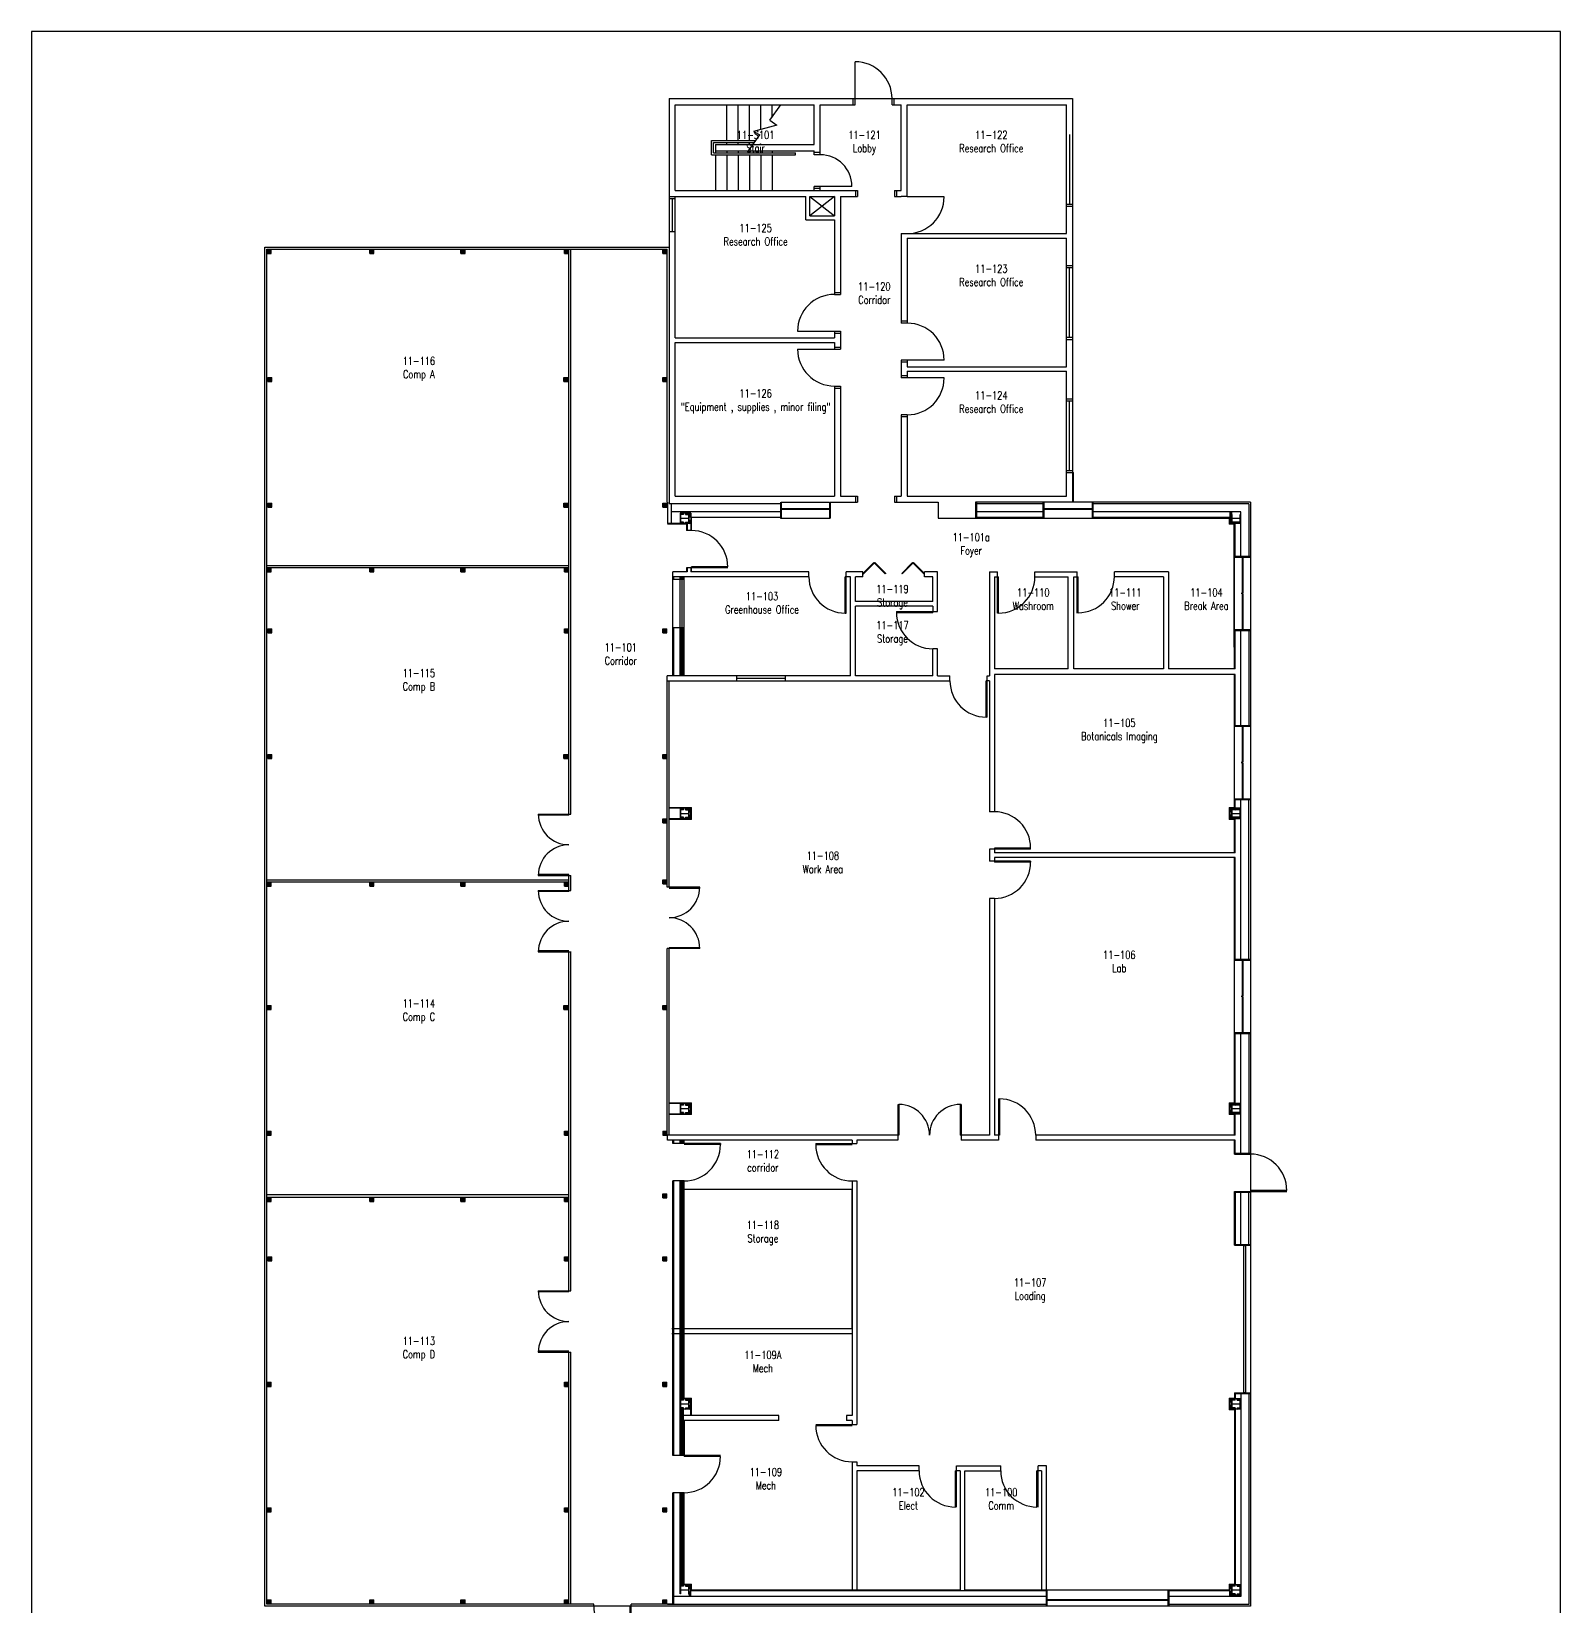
# Model space of a CAD drawing. Extents: x 11182 to 734459, y -1391328 to 152085.
# Drawn here: x 173745 to 211633, y -1213526 to -1174499 of the extents above; entities that cross this region are included whole.
import ezdxf
from ezdxf.enums import TextEntityAlignment as Align

# ---------------------------------------------------------------- set-up
doc = ezdxf.new("R2010")
doc.units = 0
doc.header["$LTSCALE"] = 500
doc.header["$MEASUREMENT"] = 0
doc.layers.add('0_Defpoints', color=106, linetype='CONTINUOUS', plot=False)
for name, color, linetype in [('0_room_data', 7, 'CONTINUOUS'), ('1_Wall_Exist', 251, 'CONTINUOUS'), ('3_Text', 7, 'CONTINUOUS')]:
    doc.layers.add(name, color=color, linetype=linetype)
doc.styles.add('1_200', font='simplex.shx', dxfattribs={"width": 0.75, "height": 460})

# ---------------------------------------------------------------- blocks, each defined once
blk = doc.blocks.new('room_data')
at = {"layer": '3_Text', "style": '1_200', "width": 0.75}
for tag, p in [('ROOMNUM', (0, 0)), ('ROOMUSE', (0, -575))]:
    blk.add_attdef(tag, text='', height=345, dxfattribs=at).set_placement(p, align=Align.MIDDLE_CENTER)

msp = doc.modelspace()

# ---------------------------------------------------------------- linework, layer by layer
at = {"layer": '0_Defpoints'}
msp.add_lwpolyline([(173745, -1233053), (211633, -1233053), (211633, -1174499), (173745, -1174499)], close=True, dxfattribs=at)
at = {"layer": '1_Wall_Exist'}
for p, q in [((194155, -1176315), (194155, -1175248)), ((189544, -1176162), (189544, -1186200)), ((189544, -1176162), (199544, -1176162)), ((194105, -1176315), (194105, -1176162)), ((195070, -1176315), (195070, -1176162)), ((195120, -1176315), (195120, -1176162)), ((199544, -1176162), (199544, -1186162)), ((189697, -1176315), (193138, -1176315)), ((189697, -1178436), (189697, -1176315)), ((190977, -1177199), (190977, -1176315)), ((191257, -1177199), (191257, -1176315)), ((191537, -1177199), (191537, -1176315)), ((191817, -1176929), (191817, -1176315)), ((192045, -1176699), (192316, -1176315)), ((192097, -1176626), (192097, -1176315)), ((193138, -1177299), (193138, -1176315)), ((193291, -1177552), (193291, -1176315)), ((193291, -1176315), (194155, -1176315)), ((195070, -1176315), (195294, -1176315)), ((195294, -1178436), (195294, -1176315)), ((195447, -1178589), (195447, -1176315)), ((195447, -1176315), (199392, -1176315)), ((199392, -1179505), (199392, -1176315)), ((191512, -1177458), (191794, -1177057)), ((192216, -1176819), (191636, -1176979)), ((191636, -1176979), (191794, -1177057)), ((192045, -1176699), (192216, -1176819)), ((199468, -1177049), (199468, -1178776)), ((190597, -1177552), (190597, -1177199)), ((190597, -1177199), (191693, -1177199)), ((190647, -1177502), (190647, -1177249)), ((190647, -1177249), (191658, -1177249)), ((190697, -1177299), (193138, -1177299)), ((190697, -1177299), (190697, -1177502)), ((190697, -1177452), (193138, -1177452)), ((190977, -1177299), (190977, -1177249)), ((190977, -1177452), (190977, -1177502)), ((191257, -1177299), (191257, -1177249)), ((191257, -1177452), (191257, -1177502)), ((191537, -1177299), (191537, -1177249)), ((191537, -1177452), (191537, -1177502)), ((191817, -1177452), (191817, -1177502)), ((192097, -1177452), (192097, -1177502)), ((193138, -1177552), (193138, -1177452)), ((190597, -1177552), (192677, -1177552)), ((190647, -1177502), (192677, -1177502)), ((190697, -1177552), (190697, -1178436)), ((190977, -1177552), (190977, -1178436)), ((191257, -1177552), (191257, -1178436)), ((191537, -1177552), (191537, -1178436)), ((191817, -1177552), (191817, -1178436)), ((192097, -1177552), (192097, -1178436)), ((192677, -1177552), (192677, -1177502)), ((193291, -1177501), (193138, -1177501)), ((193291, -1177552), (193138, -1177552)), ((189544, -1178588), (192931, -1178588)), ((189544, -1178639), (189697, -1178639)), ((189621, -1178639), (189621, -1179453)), ((189697, -1178436), (194215, -1178436)), ((189697, -1182091), (189697, -1178588)), ((192931, -1179169), (192931, -1178588)), ((193032, -1178588), (193642, -1179067)), ((193642, -1178588), (193032, -1179067)), ((193032, -1179067), (193032, -1178588)), ((193032, -1178588), (193642, -1178588)), ((193138, -1178436), (193138, -1178336)), ((194075, -1178336), (193138, -1178336)), ((193291, -1178386), (193138, -1178386)), ((193291, -1178436), (193291, -1178336)), ((193642, -1178588), (193642, -1179067)), ((193794, -1178588), (193794, -1181012)), ((193794, -1178588), (194215, -1178588)), ((194165, -1178436), (194165, -1178588)), ((194215, -1178436), (194215, -1178588)), ((195130, -1178436), (195130, -1178588)), ((195130, -1178436), (195294, -1178436)), ((195130, -1178588), (195294, -1178588)), ((195180, -1178436), (195180, -1178588)), ((195447, -1178590), (195294, -1178590)), ((196361, -1178593), (195447, -1178593)), ((199392, -1178776), (199544, -1178776)), ((199392, -1178827), (199544, -1178827)), ((192931, -1179169), (193642, -1179169)), ((193032, -1179067), (193642, -1179067)), ((193642, -1179169), (193642, -1181012)), ((189544, -1179453), (189697, -1179453)), ((195294, -1179508), (195294, -1181726)), ((195447, -1179510), (195294, -1179510)), ((195447, -1179505), (199392, -1179505)), ((195447, -1179619), (199392, -1179619)), ((195447, -1179619), (195447, -1181726)), ((199392, -1182805), (199392, -1179619)), ((179530, -1213518), (179530, -1179845)), ((179530, -1179845), (189544, -1179845)), ((179580, -1213468), (179580, -1179895)), ((179580, -1179895), (189494, -1179895)), ((179585, -1179900), (179685, -1179900)), ((179585, -1180000), (179585, -1179900)), ((179585, -1180000), (179685, -1180000)), ((179685, -1180000), (179685, -1179900)), ((182125, -1179900), (182225, -1179900)), ((182125, -1180000), (182125, -1179900)), ((182125, -1180000), (182225, -1180000)), ((182225, -1180000), (182225, -1179900)), ((184388, -1180000), (184388, -1179900)), ((184388, -1179900), (184488, -1179900)), ((184388, -1180000), (184488, -1180000)), ((184488, -1180000), (184488, -1179900)), ((186953, -1180000), (186953, -1179900)), ((186953, -1179900), (187053, -1179900)), ((186953, -1180000), (187053, -1180000)), ((187053, -1180000), (187053, -1179900)), ((187064, -1193916), (187064, -1179895)), ((187108, -1193891), (187108, -1179895)), ((189389, -1179900), (189500, -1179900)), ((189389, -1180000), (189389, -1179900)), ((189389, -1180000), (189500, -1180000)), ((189400, -1180000), (189400, -1179900)), ((189489, -1180000), (189489, -1179900)), ((189494, -1186162), (189494, -1179895)), ((189500, -1180000), (189500, -1179900)), ((199392, -1180298), (199544, -1180298)), ((199392, -1180349), (199544, -1180349)), ((199468, -1182076), (199468, -1180349)), ((193642, -1180962), (193794, -1180962)), ((193642, -1181012), (193794, -1181012)), ((195447, -1181676), (195294, -1181676)), ((195447, -1181726), (195294, -1181726)), ((189697, -1182091), (193642, -1182091)), ((192728, -1181926), (193794, -1181926)), ((193642, -1181926), (193642, -1182091)), ((193642, -1181977), (193794, -1181977)), ((193794, -1181926), (193794, -1182370)), ((199392, -1182076), (199544, -1182076)), ((199392, -1182127), (199544, -1182127)), ((189697, -1186010), (189697, -1182205)), ((189697, -1182205), (193642, -1182205)), ((192728, -1182370), (193794, -1182370)), ((193642, -1182205), (193642, -1182370)), ((193642, -1182320), (193794, -1182320)), ((195294, -1182640), (195294, -1183084)), ((196361, -1182640), (195294, -1182640)), ((195447, -1182691), (195294, -1182691)), ((195447, -1182640), (195447, -1182805)), ((195447, -1182805), (199392, -1182805)), ((195447, -1182919), (199392, -1182919)), ((195447, -1182919), (195447, -1183084)), ((199392, -1186010), (199392, -1182919)), ((179604, -1183075), (179704, -1183075)), ((179604, -1183175), (179604, -1183075)), ((179604, -1183175), (179704, -1183175)), ((179704, -1183175), (179704, -1183075)), ((186939, -1183175), (186939, -1183075)), ((186939, -1183075), (187039, -1183075)), ((186939, -1183175), (187039, -1183175)), ((187039, -1183175), (187039, -1183075)), ((189389, -1183075), (189500, -1183075)), ((189389, -1183175), (189389, -1183075)), ((189389, -1183175), (189500, -1183175)), ((189400, -1183175), (189400, -1183075)), ((189489, -1183175), (189489, -1183075)), ((189500, -1183175), (189500, -1183075)), ((193642, -1183284), (193642, -1186010)), ((193642, -1183284), (193794, -1183284)), ((193794, -1183284), (193794, -1186010)), ((195447, -1183034), (195294, -1183034)), ((196361, -1183084), (195294, -1183084)), ((193642, -1183335), (193794, -1183335)), ((199392, -1183598), (199544, -1183598)), ((199392, -1183649), (199544, -1183649)), ((199468, -1185376), (199468, -1183649)), ((195294, -1183998), (195294, -1186010)), ((195447, -1183998), (195294, -1183998)), ((195447, -1184049), (195294, -1184049)), ((195447, -1183998), (195447, -1186010)), ((199392, -1185376), (199544, -1185376)), ((199392, -1185427), (199563, -1185427)), ((199563, -1186162), (199563, -1185427)), ((189697, -1186010), (193642, -1186010)), ((193794, -1186010), (194215, -1186010)), ((194165, -1186010), (194165, -1186162)), ((194215, -1186010), (194215, -1186162)), ((195130, -1186010), (195130, -1186162)), ((195130, -1186010), (195294, -1186010)), ((195180, -1186010), (195180, -1186162)), ((195447, -1186010), (199392, -1186010)), ((179604, -1186187), (179704, -1186187)), ((179604, -1186287), (179604, -1186187)), ((179604, -1186287), (179704, -1186287)), ((179704, -1186287), (179704, -1186187)), ((186939, -1186287), (186939, -1186187)), ((186939, -1186187), (187039, -1186187)), ((186939, -1186287), (187039, -1186287)), ((187039, -1186287), (187039, -1186187)), ((189389, -1186187), (189489, -1186187)), ((189389, -1186287), (189389, -1186187)), ((189389, -1186287), (189489, -1186287)), ((189489, -1186287), (189489, -1186187)), ((189494, -1186162), (189504, -1186162)), ((189504, -1186162), (189504, -1186693)), ((192302, -1186200), (189544, -1186200)), ((189604, -1186693), (189604, -1186200)), ((192302, -1186403), (189604, -1186403)), ((189815, -1186432), (189815, -1186693)), ((190082, -1186432), (189815, -1186432)), ((189904, -1186432), (189815, -1186470)), ((189904, -1186470), (189815, -1186432)), ((189904, -1186470), (189904, -1186432)), ((189955, -1186470), (190044, -1186432)), ((189955, -1186432), (190044, -1186470)), ((189955, -1186470), (189955, -1186432)), ((190044, -1186693), (190044, -1186432)), ((190082, -1186432), (190044, -1186521)), ((190044, -1186432), (190082, -1186521)), ((190082, -1186432), (190082, -1186865)), ((192302, -1186162), (192302, -1186559)), ((192321, -1186162), (192321, -1186559)), ((192321, -1186162), (193521, -1186162)), ((193521, -1186330), (192321, -1186330)), ((193521, -1186346), (192321, -1186346)), ((193521, -1186162), (193521, -1186559)), ((193540, -1186162), (193540, -1186559)), ((193540, -1186162), (194215, -1186162)), ((195130, -1186162), (196214, -1186162)), ((196214, -1186162), (196214, -1186559)), ((203950, -1186162), (197139, -1186162)), ((197139, -1186162), (197139, -1186559)), ((197158, -1186162), (197158, -1186559)), ((198809, -1186200), (197158, -1186200)), ((198809, -1186403), (197158, -1186403)), ((198809, -1186162), (198809, -1186559)), ((198828, -1186162), (198828, -1186559)), ((200028, -1186330), (198828, -1186330)), ((200028, -1186346), (198828, -1186346)), ((200028, -1186162), (200028, -1186559)), ((200047, -1186162), (200047, -1186559)), ((203912, -1186200), (200047, -1186200)), ((203709, -1186403), (200047, -1186403)), ((203442, -1186403), (203480, -1186543)), ((203480, -1186403), (203442, -1186543)), ((203442, -1186403), (203442, -1186693)), ((203480, -1186403), (203480, -1186693)), ((203709, -1187503), (203709, -1186403)), ((203912, -1186200), (203912, -1187503)), ((203950, -1186162), (203950, -1213518)), ((190082, -1186693), (189504, -1186693)), ((189977, -1186709), (189504, -1186709)), ((189904, -1186470), (189815, -1186470)), ((189904, -1186655), (189815, -1186693)), ((189904, -1186693), (189815, -1186655)), ((189904, -1186655), (189815, -1186655)), ((189904, -1186655), (189904, -1186693)), ((189955, -1186470), (190044, -1186470)), ((189955, -1186655), (190044, -1186655)), ((189955, -1186655), (189955, -1186693)), ((189955, -1186693), (190044, -1186655)), ((189955, -1186655), (190044, -1186693)), ((189977, -1186693), (189977, -1186865)), ((189993, -1186693), (189993, -1186865)), ((190044, -1186521), (190082, -1186521)), ((190044, -1186693), (190082, -1186604)), ((190082, -1186693), (190044, -1186604)), ((190044, -1186604), (190082, -1186604)), ((192302, -1186543), (190082, -1186543)), ((190098, -1186865), (190098, -1186543)), ((192302, -1186559), (193540, -1186559)), ((196214, -1186559), (203442, -1186559)), ((198809, -1186543), (197158, -1186543)), ((203480, -1186543), (200047, -1186543)), ((203426, -1186559), (203426, -1186709)), ((203569, -1186709), (203426, -1186709)), ((203480, -1186553), (203442, -1186693)), ((203442, -1186553), (203480, -1186693)), ((203480, -1186553), (203442, -1186553)), ((203709, -1186693), (203442, -1186693)), ((203569, -1186655), (203480, -1186693)), ((203569, -1186693), (203480, -1186655)), ((203709, -1186655), (203480, -1186655)), ((203548, -1189757), (203548, -1186709)), ((203553, -1190295), (203553, -1186709)), ((203569, -1186655), (203569, -1186693)), ((203569, -1186693), (203709, -1186655)), ((203569, -1186655), (203709, -1186693)), ((203569, -1187503), (203569, -1186693)), ((190098, -1186865), (189977, -1186865)), ((203553, -1187503), (203950, -1187503)), ((203553, -1187522), (203950, -1187522)), ((203743, -1187522), (203743, -1188409)), ((203759, -1187522), (203759, -1188409)), ((187064, -1187736), (179580, -1187736)), ((187064, -1187786), (179580, -1187786)), ((179585, -1187886), (179585, -1187786)), ((179585, -1187886), (179685, -1187886)), ((179685, -1187886), (179685, -1187786)), ((182125, -1187886), (182125, -1187786)), ((182125, -1187886), (182225, -1187886)), ((182225, -1187886), (182225, -1187786)), ((184388, -1187886), (184388, -1187786)), ((184388, -1187886), (184488, -1187886)), ((184488, -1187886), (184488, -1187786)), ((186953, -1187886), (186953, -1187786)), ((186953, -1187886), (187053, -1187886)), ((187053, -1187886), (187053, -1187786)), ((189993, -1187890), (189634, -1187890)), ((189634, -1190467), (189634, -1187890)), ((190998, -1187790), (189977, -1187790)), ((189977, -1187790), (189977, -1187890)), ((189993, -1187790), (189993, -1187890)), ((190082, -1187790), (190082, -1187890)), ((193008, -1187890), (190082, -1187890)), ((190998, -1187765), (190098, -1187765)), ((190098, -1187890), (190098, -1187765)), ((193008, -1188010), (193008, -1187890)), ((193933, -1188910), (193933, -1187890)), ((194349, -1187890), (193933, -1187890)), ((194349, -1187926), (194617, -1187657)), ((194349, -1188010), (194349, -1187890)), ((194349, -1187926), (194362, -1187940)), ((194362, -1187940), (194644, -1187657)), ((194617, -1187657), (194900, -1187940)), ((194644, -1187657), (194913, -1187926)), ((194913, -1187926), (194900, -1187940)), ((195308, -1187926), (195577, -1187657)), ((195308, -1187926), (195322, -1187940)), ((195322, -1187940), (195604, -1187657)), ((195577, -1187657), (195859, -1187940)), ((195604, -1187657), (195873, -1187926)), ((195873, -1187926), (195859, -1187940)), ((195873, -1188010), (195873, -1187890)), ((196199, -1187890), (195873, -1187890)), ((196199, -1188871), (196199, -1187890)), ((197484, -1187890), (197484, -1190467)), ((197484, -1187890), (197684, -1187890)), ((197684, -1188910), (197684, -1187890)), ((198609, -1188010), (198609, -1187890)), ((198609, -1187890), (199654, -1187890)), ((199654, -1188910), (199654, -1187890)), ((200579, -1188010), (200579, -1187890)), ((201919, -1187890), (200579, -1187890)), ((201919, -1187890), (201919, -1190295)), ((193008, -1188010), (189624, -1188010)), ((189634, -1188067), (189917, -1188067)), ((189663, -1188067), (189663, -1188010)), ((189815, -1190467), (189815, -1188010)), ((189844, -1188067), (189844, -1188010)), ((189857, -1188067), (189857, -1189267)), ((189874, -1188067), (189874, -1188010)), ((189904, -1188067), (189904, -1188010)), ((189917, -1190467), (189917, -1188010)), ((194043, -1188010), (193908, -1188010)), ((193908, -1188910), (193908, -1188010)), ((194043, -1190467), (194043, -1188010)), ((194163, -1188620), (194163, -1188010)), ((194349, -1188010), (194163, -1188010)), ((196079, -1188010), (195873, -1188010)), ((196079, -1188620), (196079, -1188010)), ((197604, -1188010), (197604, -1190295)), ((197604, -1188010), (197709, -1188010)), ((197709, -1188910), (197709, -1188010)), ((198609, -1188010), (199434, -1188010)), ((199434, -1190295), (199434, -1188010)), ((199574, -1190295), (199574, -1188010)), ((199574, -1188010), (199679, -1188010)), ((199679, -1188910), (199679, -1188010)), ((201799, -1188010), (200579, -1188010)), ((201799, -1188010), (201799, -1190295)), ((196079, -1188620), (194163, -1188620)), ((194163, -1190467), (194163, -1188740)), ((196079, -1188740), (194163, -1188740)), ((196079, -1188740), (196079, -1188896)), ((203763, -1188409), (203740, -1188409)), ((203740, -1188434), (203740, -1188409)), ((203763, -1188434), (203740, -1188434)), ((203743, -1188434), (203743, -1189322)), ((203759, -1188434), (203759, -1189322)), ((203763, -1188434), (203763, -1188409)), ((193908, -1188910), (193933, -1188910)), ((195179, -1188871), (196199, -1188871)), ((195179, -1188871), (195179, -1188896)), ((195179, -1188896), (196079, -1188896)), ((197709, -1188910), (197684, -1188910)), ((199679, -1188901), (199654, -1188901)), ((179604, -1189299), (179704, -1189299)), ((179604, -1189399), (179604, -1189299)), ((179604, -1189399), (179704, -1189399)), ((179704, -1189399), (179704, -1189299)), ((186953, -1189399), (186953, -1189299)), ((186953, -1189299), (187053, -1189299)), ((186953, -1189399), (187053, -1189399)), ((187053, -1189399), (187053, -1189299)), ((189389, -1189399), (189389, -1189299)), ((189389, -1189299), (189489, -1189299)), ((189389, -1189399), (189489, -1189399)), ((189489, -1189399), (189489, -1189299)), ((189634, -1189267), (189917, -1189267)), ((189663, -1190467), (189663, -1189267)), ((189844, -1190467), (189844, -1189267)), ((189874, -1190467), (189874, -1189267)), ((189904, -1190467), (189904, -1189267)), ((203950, -1189322), (203553, -1189322)), ((203553, -1189341), (203950, -1189341)), ((203569, -1190295), (203569, -1189341)), ((203709, -1191694), (203709, -1189341)), ((203912, -1189341), (203912, -1191694)), ((196199, -1189796), (196079, -1189796)), ((196079, -1190467), (196079, -1189796)), ((196199, -1190467), (196199, -1189796)), ((199434, -1190295), (197604, -1190295)), ((201799, -1190295), (199574, -1190295)), ((203569, -1190295), (201919, -1190295)), ((189494, -1195698), (189494, -1190467)), ((194043, -1190467), (189494, -1190467)), ((189494, -1190587), (196504, -1190587)), ((189544, -1195698), (189544, -1190587)), ((191218, -1190467), (191218, -1190587)), ((192418, -1190527), (191218, -1190527)), ((192418, -1190467), (192418, -1190587)), ((196079, -1190467), (194163, -1190467)), ((196199, -1190467), (196504, -1190467)), ((196504, -1190587), (196504, -1190467)), ((197404, -1191487), (197404, -1190587)), ((197484, -1190587), (197404, -1190587)), ((197429, -1191487), (197429, -1190467)), ((197429, -1190467), (197484, -1190467)), ((197484, -1190587), (197484, -1193832)), ((203569, -1190435), (197604, -1190435)), ((197604, -1190435), (197604, -1193832)), ((203553, -1193747), (203553, -1190435)), ((203569, -1191694), (203569, -1190435)), ((197429, -1191487), (197404, -1191487)), ((203553, -1191694), (203950, -1191694)), ((203553, -1191713), (203950, -1191713)), ((203743, -1191713), (203743, -1192600)), ((203759, -1191713), (203759, -1192600)), ((179604, -1192411), (179704, -1192411)), ((179604, -1192511), (179604, -1192411)), ((179604, -1192511), (179704, -1192511)), ((179704, -1192511), (179704, -1192411)), ((186939, -1192511), (186939, -1192411)), ((186939, -1192411), (187039, -1192411)), ((186939, -1192511), (187039, -1192511)), ((187039, -1192511), (187039, -1192411)), ((189389, -1192511), (189389, -1192411)), ((189389, -1192411), (189489, -1192411)), ((189389, -1192511), (189489, -1192511)), ((189489, -1192511), (189489, -1192411)), ((203740, -1192626), (203740, -1192600)), ((203763, -1192600), (203740, -1192600)), ((203763, -1192626), (203740, -1192626)), ((203743, -1192626), (203743, -1193513)), ((203759, -1192626), (203759, -1193513)), ((203763, -1192626), (203763, -1192600)), ((189544, -1193731), (190098, -1193731)), ((190082, -1193747), (189544, -1193747)), ((189815, -1193747), (189815, -1194008)), ((189904, -1193747), (189815, -1193785)), ((189904, -1193785), (189815, -1193747)), ((189904, -1193785), (189815, -1193785)), ((189904, -1193785), (189904, -1193747)), ((189955, -1193785), (190044, -1193747)), ((189955, -1193747), (190044, -1193785)), ((189955, -1193785), (189955, -1193747)), ((189955, -1193785), (190044, -1193785)), ((190082, -1193747), (190044, -1193836)), ((190044, -1193747), (190082, -1193836)), ((190044, -1194008), (190044, -1193747)), ((190044, -1193836), (190082, -1193836)), ((190082, -1194008), (190082, -1193747)), ((190098, -1194024), (190098, -1193731)), ((197604, -1193832), (197484, -1193832)), ((203426, -1193731), (203426, -1194024)), ((203426, -1193731), (203553, -1193731)), ((203442, -1194008), (203442, -1193747)), ((203709, -1193747), (203442, -1193747)), ((203442, -1193747), (203480, -1193836)), ((203480, -1193747), (203442, -1193836)), ((203480, -1193836), (203442, -1193836)), ((203480, -1194008), (203480, -1193747)), ((203569, -1193747), (203480, -1193785)), ((203569, -1193785), (203480, -1193747)), ((203709, -1193785), (203480, -1193785)), ((203553, -1193513), (203950, -1193513)), ((203553, -1193532), (203950, -1193532)), ((203569, -1193747), (203569, -1193532)), ((203569, -1193785), (203709, -1193747)), ((203569, -1193747), (203709, -1193785)), ((203569, -1193785), (203569, -1193747)), ((203709, -1197488), (203709, -1193532)), ((203912, -1197488), (203912, -1193532)), ((186304, -1193891), (187108, -1193891)), ((187064, -1193916), (186304, -1193916)), ((189389, -1194005), (189489, -1194005)), ((189389, -1194105), (189389, -1194005)), ((189389, -1194105), (189489, -1194105)), ((189489, -1194105), (189489, -1194005)), ((190082, -1194008), (189544, -1194008)), ((190098, -1194024), (189544, -1194024)), ((189904, -1193970), (189815, -1194008)), ((189904, -1194008), (189815, -1193970)), ((189904, -1193970), (189815, -1193970)), ((189904, -1193970), (189904, -1194008)), ((189955, -1193970), (190044, -1193970)), ((189955, -1193970), (189955, -1194008)), ((189955, -1194008), (190044, -1193970)), ((189955, -1193970), (190044, -1194008)), ((190044, -1193919), (190082, -1193919)), ((190082, -1194008), (190044, -1193919)), ((190044, -1194008), (190082, -1193919)), ((203553, -1194024), (203426, -1194024)), ((203480, -1193919), (203442, -1193919)), ((203442, -1194008), (203480, -1193919)), ((203480, -1194008), (203442, -1193919)), ((203709, -1194008), (203442, -1194008)), ((203569, -1193970), (203480, -1194008)), ((203569, -1194008), (203480, -1193970)), ((203709, -1193970), (203480, -1193970)), ((203553, -1194847), (203553, -1194008)), ((203569, -1193970), (203569, -1194008)), ((203569, -1194008), (203709, -1193970)), ((203569, -1193970), (203709, -1194008)), ((203569, -1194847), (203569, -1194008)), ((198504, -1194757), (197484, -1194757)), ((197484, -1194757), (197484, -1195057)), ((198504, -1194732), (197604, -1194732)), ((197604, -1194732), (197604, -1194847)), ((203569, -1194847), (197604, -1194847)), ((197604, -1194967), (197604, -1195082)), ((203569, -1194967), (197604, -1194967)), ((198504, -1194757), (198504, -1194732)), ((203553, -1201062), (203553, -1194967)), ((203569, -1197488), (203569, -1194967)), ((187064, -1195386), (186304, -1195386)), ((186304, -1195411), (187108, -1195411)), ((187064, -1195811), (187064, -1195386)), ((187108, -1195786), (187108, -1195411)), ((198504, -1195057), (197484, -1195057)), ((198504, -1195082), (197604, -1195082)), ((198504, -1195057), (198504, -1195082)), ((187064, -1195526), (179580, -1195526)), ((187064, -1195576), (179580, -1195576)), ((179585, -1195676), (179585, -1195576)), ((179585, -1195676), (179685, -1195676)), ((179685, -1195676), (179685, -1195576)), ((182125, -1195676), (182125, -1195576)), ((182125, -1195676), (182225, -1195676)), ((182225, -1195676), (182225, -1195576)), ((184388, -1195676), (184388, -1195576)), ((184388, -1195676), (184488, -1195676)), ((184488, -1195676), (184488, -1195576)), ((186304, -1195786), (187108, -1195786)), ((187064, -1195811), (186304, -1195811)), ((186953, -1195676), (186953, -1195576)), ((186953, -1195676), (187053, -1195676)), ((187053, -1195676), (187053, -1195576)), ((189389, -1195623), (189389, -1195523)), ((189389, -1195523), (189489, -1195523)), ((189389, -1195623), (189489, -1195623)), ((189489, -1195623), (189489, -1195523)), ((190304, -1195698), (189494, -1195698)), ((189544, -1195723), (190304, -1195723)), ((197604, -1195982), (197484, -1195982)), ((197484, -1195982), (197484, -1201847)), ((197604, -1195982), (197604, -1201847)), ((187064, -1197281), (186304, -1197281)), ((186304, -1197306), (187114, -1197306)), ((187064, -1205705), (187064, -1197306)), ((187108, -1205705), (187108, -1197306)), ((190304, -1197218), (189494, -1197218)), ((189494, -1201847), (189494, -1197218)), ((189544, -1197193), (190304, -1197193)), ((189544, -1201847), (189544, -1197218)), ((203553, -1197488), (203950, -1197488)), ((203553, -1197507), (203950, -1197507)), ((203743, -1197507), (203743, -1198394)), ((203759, -1197507), (203759, -1198394)), ((203740, -1198420), (203740, -1198394)), ((203763, -1198394), (203740, -1198394)), ((203763, -1198420), (203740, -1198420)), ((203743, -1198420), (203743, -1199307)), ((203759, -1198420), (203759, -1199307)), ((203763, -1198420), (203763, -1198394)), ((179585, -1198635), (179685, -1198635)), ((179585, -1198735), (179585, -1198635)), ((179585, -1198735), (179685, -1198735)), ((179685, -1198735), (179685, -1198635)), ((186939, -1198735), (186939, -1198635)), ((186939, -1198635), (187039, -1198635)), ((186939, -1198735), (187039, -1198735)), ((187039, -1198735), (187039, -1198635)), ((189389, -1198735), (189389, -1198635)), ((189389, -1198635), (189489, -1198635)), ((189389, -1198735), (189489, -1198735)), ((189489, -1198735), (189489, -1198635)), ((203553, -1199307), (203950, -1199307)), ((203553, -1199326), (203950, -1199326)), ((203569, -1201062), (203569, -1199326)), ((203709, -1202297), (203709, -1199326)), ((203912, -1199326), (203912, -1202297)), ((189544, -1201046), (190098, -1201046)), ((190082, -1201062), (189544, -1201062)), ((189815, -1201062), (189815, -1201323)), ((189904, -1201062), (189815, -1201100)), ((189904, -1201100), (189815, -1201062)), ((189904, -1201100), (189815, -1201100)), ((189904, -1201100), (189904, -1201062)), ((189955, -1201100), (190044, -1201062)), ((189955, -1201062), (190044, -1201100)), ((189955, -1201100), (189955, -1201062)), ((189955, -1201100), (190044, -1201100)), ((190082, -1201062), (190044, -1201151)), ((190044, -1201062), (190082, -1201151)), ((190044, -1201323), (190044, -1201062)), ((190044, -1201151), (190082, -1201151)), ((190044, -1201234), (190082, -1201234)), ((190082, -1201323), (190044, -1201234)), ((190044, -1201323), (190082, -1201234)), ((190082, -1201323), (190082, -1201062)), ((190098, -1201339), (190098, -1201046)), ((195214, -1201087), (195239, -1201087)), ((195214, -1201097), (195214, -1201967)), ((195239, -1201097), (195239, -1201847)), ((196759, -1201087), (196759, -1201847)), ((196784, -1201087), (196759, -1201087)), ((196784, -1201087), (196784, -1201967)), ((197704, -1200947), (197729, -1200947)), ((197704, -1200947), (197704, -1201967)), ((197729, -1200947), (197729, -1201847)), ((203426, -1201046), (203426, -1201339)), ((203426, -1201046), (203553, -1201046)), ((203442, -1201323), (203442, -1201062)), ((203709, -1201062), (203442, -1201062)), ((203442, -1201062), (203480, -1201151)), ((203480, -1201062), (203442, -1201151)), ((203480, -1201151), (203442, -1201151)), ((203480, -1201234), (203442, -1201234)), ((203442, -1201323), (203480, -1201234)), ((203480, -1201323), (203442, -1201234)), ((203480, -1201323), (203480, -1201062)), ((203569, -1201062), (203480, -1201100)), ((203569, -1201100), (203480, -1201062)), ((203709, -1201100), (203480, -1201100)), ((203569, -1201100), (203709, -1201062)), ((203569, -1201062), (203709, -1201100)), ((203569, -1201100), (203569, -1201062)), ((190082, -1201323), (189544, -1201323)), ((190098, -1201339), (189544, -1201339)), ((189904, -1201285), (189815, -1201323)), ((189904, -1201323), (189815, -1201285)), ((189904, -1201285), (189815, -1201285)), ((189904, -1201285), (189904, -1201323)), ((189955, -1201285), (190044, -1201285)), ((189955, -1201285), (189955, -1201323)), ((189955, -1201323), (190044, -1201285)), ((189955, -1201285), (190044, -1201323)), ((203553, -1201339), (203426, -1201339)), ((203709, -1201323), (203442, -1201323)), ((203569, -1201285), (203480, -1201323)), ((203569, -1201323), (203480, -1201285)), ((203709, -1201285), (203480, -1201285)), ((203553, -1201847), (203553, -1201323)), ((203569, -1201285), (203569, -1201323)), ((203569, -1201323), (203709, -1201285)), ((203569, -1201285), (203709, -1201323)), ((203569, -1201847), (203569, -1201323)), ((179585, -1201747), (179685, -1201747)), ((179585, -1201847), (179585, -1201747)), ((179585, -1201847), (179685, -1201847)), ((179685, -1201847), (179685, -1201747)), ((186953, -1201847), (186953, -1201747)), ((186953, -1201747), (187053, -1201747)), ((186953, -1201847), (187053, -1201847)), ((187053, -1201847), (187053, -1201747)), ((189389, -1201747), (189489, -1201747)), ((189389, -1201847), (189489, -1201847)), ((189400, -1201847), (189400, -1201747)), ((189489, -1201847), (189489, -1201747)), ((195239, -1201847), (189494, -1201847)), ((189504, -1201967), (189504, -1201847)), ((194079, -1201967), (189504, -1201967)), ((189634, -1202057), (189634, -1201967)), ((189663, -1202057), (189663, -1201967)), ((189815, -1202057), (189815, -1201967)), ((189844, -1202057), (189844, -1201967)), ((189874, -1202057), (189874, -1201967)), ((189904, -1202057), (189904, -1201967)), ((189917, -1202057), (189917, -1201967)), ((194079, -1201967), (194079, -1202057)), ((195214, -1201967), (194199, -1201967)), ((194199, -1201967), (194199, -1202057)), ((197484, -1201847), (196759, -1201847)), ((197704, -1201967), (196784, -1201967)), ((197729, -1201847), (197604, -1201847)), ((198629, -1201847), (198629, -1201967)), ((203569, -1201847), (198629, -1201847)), ((203569, -1201967), (198629, -1201967)), ((203553, -1202316), (203553, -1201967)), ((203569, -1202297), (203569, -1201967)), ((190817, -1202057), (189634, -1202057)), ((190817, -1202082), (189917, -1202082)), ((190817, -1202057), (190817, -1202082)), ((193179, -1202057), (194199, -1202057)), ((193179, -1202057), (193179, -1202082)), ((193179, -1202082), (194079, -1202082)), ((203553, -1202297), (203950, -1202297)), ((203553, -1202316), (203950, -1202316)), ((189917, -1202982), (189634, -1202982)), ((189634, -1209782), (189634, -1202982)), ((189663, -1209782), (189663, -1202982)), ((189815, -1209782), (189815, -1202982)), ((189844, -1208377), (189844, -1202982)), ((189874, -1208377), (189874, -1202982)), ((189904, -1208415), (189904, -1202982)), ((189917, -1208377), (189917, -1202982)), ((189917, -1203186), (194079, -1203186)), ((194071, -1203186), (194071, -1206646)), ((194079, -1202982), (194199, -1202982)), ((194079, -1202982), (194079, -1208797)), ((194199, -1202982), (194199, -1209017)), ((204850, -1203216), (203950, -1203216)), ((187064, -1203325), (179580, -1203325)), ((187064, -1203390), (179580, -1203390)), ((179585, -1203490), (179585, -1203390)), ((179585, -1203490), (179685, -1203490)), ((179685, -1203490), (179685, -1203390)), ((182125, -1203490), (182125, -1203390)), ((182125, -1203490), (182225, -1203490)), ((182225, -1203490), (182225, -1203390)), ((184388, -1203490), (184388, -1203390)), ((184388, -1203490), (184488, -1203490)), ((184488, -1203490), (184488, -1203390)), ((186953, -1203490), (186953, -1203390)), ((186953, -1203490), (187053, -1203490)), ((187053, -1203490), (187053, -1203390)), ((189389, -1203403), (189389, -1203303)), ((189389, -1203303), (189489, -1203303)), ((189389, -1203403), (189489, -1203403)), ((189489, -1203403), (189489, -1203303)), ((203553, -1203241), (204850, -1203241)), ((203553, -1204574), (203553, -1203241)), ((203553, -1203260), (203950, -1203260)), ((203569, -1203260), (203569, -1204555)), ((203709, -1204555), (203709, -1203260)), ((203912, -1204555), (203912, -1203260)), ((203553, -1204555), (203950, -1204555)), ((203553, -1204574), (203950, -1204574)), ((203778, -1204584), (203778, -1208222)), ((203778, -1204584), (203828, -1204584)), ((203828, -1204584), (203828, -1208222)), ((179604, -1204859), (179704, -1204859)), ((179604, -1204959), (179604, -1204859)), ((179604, -1204959), (179704, -1204959)), ((179704, -1204959), (179704, -1204859)), ((186953, -1204959), (186953, -1204859)), ((186953, -1204859), (187053, -1204859)), ((186953, -1204959), (187053, -1204959)), ((187053, -1204959), (187053, -1204859)), ((189389, -1204959), (189389, -1204859)), ((189389, -1204859), (189489, -1204859)), ((189389, -1204959), (189489, -1204959)), ((189489, -1204959), (189489, -1204859)), ((186304, -1205705), (187108, -1205705)), ((187064, -1205730), (186304, -1205730)), ((194071, -1206646), (189616, -1206646)), ((194079, -1206771), (189616, -1206771)), ((187064, -1207200), (186304, -1207200)), ((186304, -1207225), (187108, -1207225)), ((187064, -1213468), (187064, -1207225)), ((187108, -1213468), (187108, -1207225)), ((179585, -1207971), (179685, -1207971)), ((179585, -1208071), (179585, -1207971)), ((179585, -1208071), (179685, -1208071)), ((179685, -1208071), (179685, -1207971)), ((186953, -1208071), (186953, -1207971)), ((186953, -1207971), (187053, -1207971)), ((186953, -1208071), (187053, -1208071)), ((187053, -1208071), (187053, -1207971)), ((189389, -1208071), (189389, -1207971)), ((189389, -1207971), (189489, -1207971)), ((189389, -1208071), (189489, -1208071)), ((189489, -1208071), (189489, -1207971)), ((203553, -1208232), (203950, -1208232)), ((203553, -1208232), (203553, -1208377)), ((203553, -1208251), (203950, -1208251)), ((203569, -1208251), (203569, -1208377)), ((203709, -1208251), (203709, -1213277)), ((203778, -1208222), (203828, -1208222)), ((203912, -1208251), (203912, -1213480)), ((190082, -1208377), (189815, -1208377)), ((189904, -1208377), (189815, -1208415)), ((189904, -1208415), (189815, -1208377)), ((189904, -1208415), (189815, -1208415)), ((189904, -1208600), (189815, -1208638)), ((189904, -1208638), (189815, -1208600)), ((189904, -1208600), (189815, -1208600)), ((190082, -1208638), (189815, -1208638)), ((189844, -1209782), (189844, -1208638)), ((189874, -1209782), (189874, -1208638)), ((189904, -1209782), (189904, -1208600)), ((189917, -1208361), (190098, -1208361)), ((189955, -1208415), (190044, -1208377)), ((189955, -1208377), (190044, -1208415)), ((189955, -1208415), (189955, -1208377)), ((189955, -1208415), (190044, -1208415)), ((189955, -1208600), (190044, -1208600)), ((189955, -1208600), (189955, -1208638)), ((189955, -1208638), (190044, -1208600)), ((189955, -1208600), (190044, -1208638)), ((190044, -1208638), (190044, -1208377)), ((190082, -1208377), (190044, -1208466)), ((190044, -1208377), (190082, -1208466)), ((190044, -1208466), (190082, -1208466)), ((190044, -1208549), (190082, -1208549)), ((190082, -1208638), (190044, -1208549)), ((190044, -1208638), (190082, -1208549)), ((190082, -1208797), (190082, -1208377)), ((190098, -1208797), (190098, -1208361)), ((203426, -1208361), (203553, -1208361)), ((203426, -1208361), (203426, -1208654)), ((203553, -1208654), (203426, -1208654)), ((203480, -1208377), (203442, -1208466)), ((203442, -1208377), (203480, -1208466)), ((203709, -1208377), (203442, -1208377)), ((203442, -1208638), (203442, -1208377)), ((203480, -1208466), (203442, -1208466)), ((203480, -1208638), (203442, -1208549)), ((203442, -1208638), (203480, -1208549)), ((203480, -1208549), (203442, -1208549)), ((203709, -1208638), (203442, -1208638)), ((203569, -1208415), (203480, -1208377)), ((203569, -1208377), (203480, -1208415)), ((203480, -1208638), (203480, -1208377)), ((203569, -1208415), (203480, -1208415)), ((203569, -1208600), (203480, -1208600)), ((203569, -1208638), (203480, -1208600)), ((203569, -1208600), (203480, -1208638)), ((203553, -1208638), (203553, -1212972)), ((203569, -1208415), (203569, -1208377)), ((203569, -1208600), (203569, -1208638)), ((203569, -1208638), (203569, -1212988)), ((203620, -1208415), (203620, -1208377)), ((203620, -1208377), (203709, -1208415)), ((203620, -1208415), (203709, -1208377)), ((203620, -1208415), (203709, -1208415)), ((203620, -1208600), (203709, -1208638)), ((203620, -1208638), (203709, -1208600)), ((203620, -1208600), (203620, -1208638)), ((203620, -1208600), (203709, -1208600)), ((192264, -1208797), (189904, -1208797)), ((192264, -1208917), (189904, -1208917)), ((189917, -1208917), (189917, -1209807)), ((192264, -1208919), (192264, -1208797)), ((193179, -1209017), (194199, -1209017)), ((193179, -1209042), (194079, -1209042)), ((194079, -1208797), (193939, -1208797)), ((193939, -1208797), (193939, -1208919)), ((194079, -1208917), (193939, -1208917)), ((194079, -1208917), (194079, -1209017)), ((190817, -1209782), (189634, -1209782)), ((190817, -1209807), (189917, -1209807)), ((194079, -1209942), (194199, -1209942)), ((194079, -1209942), (194079, -1213121)), ((194199, -1209942), (194199, -1210042)), ((195740, -1210042), (194199, -1210042)), ((195740, -1210162), (194199, -1210162)), ((194199, -1210162), (194199, -1213121)), ((195740, -1210162), (195740, -1210042)), ((196640, -1211062), (196640, -1210162)), ((196755, -1210162), (196640, -1210162)), ((196665, -1211062), (196665, -1210042)), ((196665, -1210042), (197761, -1210042)), ((196755, -1210162), (196755, -1213137)), ((196875, -1210162), (197761, -1210162)), ((196875, -1213137), (196875, -1210162)), ((197761, -1210162), (197761, -1210042)), ((198661, -1211062), (198661, -1210162)), ((198776, -1210162), (198661, -1210162)), ((198686, -1211062), (198686, -1210042)), ((198896, -1210042), (198686, -1210042)), ((198776, -1210162), (198776, -1213137)), ((198896, -1213518), (198896, -1210042)), ((189634, -1213480), (189634, -1210707)), ((189917, -1210707), (189634, -1210707)), ((189663, -1213480), (189663, -1210707)), ((189844, -1212988), (189844, -1210707)), ((189874, -1212988), (189874, -1210707)), ((189904, -1213026), (189904, -1210707)), ((189917, -1212972), (189917, -1210707)), ((179585, -1211183), (179585, -1211083)), ((179585, -1211083), (179685, -1211083)), ((179585, -1211183), (179685, -1211183)), ((179685, -1211183), (179685, -1211083)), ((186953, -1211083), (187053, -1211083)), ((186953, -1211183), (186953, -1211083)), ((186953, -1211183), (187053, -1211183)), ((187053, -1211183), (187053, -1211083)), ((189389, -1211183), (189389, -1211083)), ((189389, -1211083), (189489, -1211083)), ((189389, -1211183), (189489, -1211183)), ((189489, -1211183), (189489, -1211083)), ((189904, -1212972), (190098, -1212972)), ((190098, -1213121), (190098, -1212972)), ((203426, -1212972), (203426, -1213121)), ((203426, -1212972), (203569, -1212972)), ((179585, -1213463), (179585, -1213363)), ((179585, -1213363), (179685, -1213363)), ((179685, -1213463), (179685, -1213363)), ((182125, -1213463), (182125, -1213363)), ((182125, -1213363), (182225, -1213363)), ((182225, -1213463), (182225, -1213363)), ((184388, -1213363), (184488, -1213363)), ((184388, -1213463), (184388, -1213363)), ((184488, -1213463), (184488, -1213363)), ((186953, -1213363), (187053, -1213363)), ((186953, -1213463), (186953, -1213363)), ((187053, -1213463), (187053, -1213363)), ((189389, -1213363), (189489, -1213363)), ((189389, -1213463), (189389, -1213363)), ((189489, -1213463), (189489, -1213363)), ((198896, -1213277), (189663, -1213277)), ((190082, -1212988), (189815, -1212988)), ((189904, -1212988), (189815, -1213026)), ((189904, -1213026), (189815, -1212988)), ((189904, -1213026), (189815, -1213026)), ((189955, -1213026), (190044, -1212988)), ((189955, -1212988), (190044, -1213026)), ((189955, -1213026), (189955, -1212988)), ((189955, -1213026), (190044, -1213026)), ((190082, -1212988), (190044, -1213077)), ((190044, -1212988), (190082, -1213077)), ((190044, -1213249), (190044, -1212988)), ((190044, -1213077), (190082, -1213077)), ((190044, -1213160), (190082, -1213160)), ((190082, -1213249), (190044, -1213160)), ((190044, -1213249), (190082, -1213160)), ((190044, -1213249), (190082, -1213249)), ((190082, -1213277), (190082, -1212988)), ((196755, -1213121), (190082, -1213121)), ((198896, -1213137), (190082, -1213137)), ((203442, -1213121), (196875, -1213121)), ((198915, -1213518), (198915, -1213121)), ((198915, -1213352), (201915, -1213352)), ((198915, -1213368), (199902, -1213368)), ((199902, -1213349), (199928, -1213349)), ((199902, -1213349), (199902, -1213372)), ((199902, -1213372), (199928, -1213372)), ((199928, -1213349), (199928, -1213372)), ((199928, -1213368), (200902, -1213368)), ((200902, -1213349), (200902, -1213372)), ((200902, -1213349), (200928, -1213349)), ((200902, -1213372), (200928, -1213372)), ((200928, -1213349), (200928, -1213372)), ((200928, -1213368), (201915, -1213368)), ((201915, -1213518), (201915, -1213121)), ((201934, -1213518), (201934, -1213121)), ((203442, -1213137), (201934, -1213137)), ((203709, -1213277), (201934, -1213277)), ((203442, -1213277), (203442, -1212988)), ((203709, -1212988), (203442, -1212988)), ((203442, -1212988), (203480, -1213077)), ((203480, -1212988), (203442, -1213077)), ((203480, -1213077), (203442, -1213077)), ((203480, -1213160), (203442, -1213160)), ((203442, -1213249), (203480, -1213160)), ((203480, -1213249), (203442, -1213160)), ((203709, -1213249), (203442, -1213249)), ((203480, -1213249), (203480, -1212988)), ((203569, -1212988), (203480, -1213026)), ((203569, -1213026), (203480, -1212988)), ((203569, -1213026), (203480, -1213026)), ((203569, -1213211), (203480, -1213249)), ((203569, -1213249), (203480, -1213211)), ((203569, -1213211), (203480, -1213211)), ((203569, -1213026), (203569, -1212988)), ((203569, -1213211), (203569, -1213249)), ((203620, -1213026), (203709, -1212988)), ((203620, -1212988), (203709, -1213026)), ((203620, -1213026), (203620, -1212988)), ((203620, -1213026), (203709, -1213026)), ((203620, -1213211), (203709, -1213211)), ((203620, -1213211), (203620, -1213249)), ((203620, -1213249), (203709, -1213211)), ((203620, -1213211), (203709, -1213249)), ((203950, -1213518), (179530, -1213518)), ((187677, -1213468), (179580, -1213468)), ((179585, -1213463), (179685, -1213463)), ((182125, -1213463), (182225, -1213463)), ((184388, -1213463), (184488, -1213463)), ((186953, -1213463), (187053, -1213463)), ((187677, -1213518), (187677, -1213468)), ((188577, -1214418), (188577, -1213518)), ((188602, -1214418), (188602, -1213468)), ((189634, -1213468), (188602, -1213468)), ((189389, -1213463), (189489, -1213463)), ((198896, -1213480), (189504, -1213480)), ((203912, -1213480), (201934, -1213480))]:
    msp.add_line(p, q, dxfattribs=at)
for points in [[(189826, -1186470), (189826, -1186541, 0.414214), (189844, -1186559), (190015, -1186559, 0.414214), (190032, -1186541), (190032, -1186470)], [(190032, -1186655), (190032, -1186583, 0.414214), (190015, -1186566), (189844, -1186566, 0.414214), (189826, -1186583), (189826, -1186655)], [(203480, -1186470), (203492, -1186470), (203492, -1186541, 0.414214), (203509, -1186559), (203680, -1186559, 0.414214), (203697, -1186541), (203697, -1186470), (203709, -1186470)], [(203697, -1186655), (203697, -1186583, 0.414214), (203680, -1186566), (203509, -1186566, 0.414214), (203492, -1186583), (203492, -1186655)], [(189826, -1193785), (189826, -1193856, 0.414214), (189844, -1193874), (190015, -1193874, 0.414214), (190032, -1193856), (190032, -1193785)], [(203492, -1193785), (203492, -1193856, 0.414214), (203509, -1193874), (203680, -1193874, 0.414214), (203697, -1193856), (203697, -1193785)], [(190032, -1193970), (190032, -1193898, 0.414214), (190015, -1193881), (189844, -1193881, 0.414214), (189826, -1193898), (189826, -1193970)], [(203697, -1193970), (203697, -1193898, 0.414214), (203680, -1193881), (203509, -1193881, 0.414214), (203492, -1193898), (203492, -1193970)], [(189826, -1201100), (189826, -1201171, 0.414214), (189844, -1201189), (190015, -1201189, 0.414214), (190032, -1201171), (190032, -1201100)], [(190032, -1201285), (190032, -1201213, 0.414214), (190015, -1201196), (189844, -1201196, 0.414214), (189826, -1201213), (189826, -1201285)], [(203492, -1201100), (203492, -1201171, 0.414214), (203509, -1201189), (203680, -1201189, 0.414214), (203697, -1201171), (203697, -1201100)], [(203697, -1201285), (203697, -1201213, 0.414214), (203680, -1201196), (203509, -1201196, 0.414214), (203492, -1201213), (203492, -1201285)], [(189826, -1208415), (189826, -1208486, 0.414214), (189844, -1208504), (190015, -1208504, 0.414214), (190032, -1208486), (190032, -1208415)], [(190032, -1208600), (190032, -1208528, 0.414214), (190015, -1208511), (189844, -1208511, 0.414214), (189826, -1208528), (189826, -1208600)], [(203492, -1208415), (203492, -1208486, 0.414214), (203509, -1208504), (203680, -1208504, 0.414214), (203697, -1208486), (203697, -1208415)], [(203697, -1208600), (203697, -1208528, 0.414214), (203680, -1208511), (203509, -1208511, 0.414214), (203492, -1208528), (203492, -1208600)], [(190044, -1213211), (190032, -1213211), (190032, -1213139, 0.414214), (190015, -1213122), (189844, -1213122, 0.414214), (189826, -1213139), (189826, -1213211), (189815, -1213211), (189815, -1210707)], [(189826, -1213026), (189826, -1213097, 0.414214), (189844, -1213115), (190015, -1213115, 0.414214), (190032, -1213097), (190032, -1213026)], [(203492, -1213026), (203492, -1213097, 0.414214), (203509, -1213115), (203680, -1213115, 0.414214), (203697, -1213097), (203697, -1213026)], [(203697, -1213211), (203697, -1213139, 0.414214), (203680, -1213122), (203509, -1213122, 0.414214), (203492, -1213139), (203492, -1213211)]]:
    msp.add_lwpolyline(points, format="xyb", dxfattribs=at)
for centre, radius, start, end in [((194155, -1176162), 914, 0, 90), ((193291, -1178336), 784, 0, 90), ((195447, -1178593), 914, 270, 0), ((193642, -1181926), 914, 90, 180), ((195447, -1182640), 914, 0, 90), ((193642, -1182370), 914, 180, 270), ((195447, -1183084), 914, 270, 0), ((190098, -1187765), 900, 0, 90), ((199679, -1188001), 900, 270, 0), ((193908, -1188010), 900, 180, 270), ((197709, -1188010), 900, 270, 0), ((196079, -1188896), 900, 180, 270), ((197404, -1190587), 900, 180, 270), ((197604, -1194732), 900, 0, 90), ((187064, -1193891), 760, 180, 270), ((187064, -1195411), 760, 90, 180), ((197604, -1195082), 900, 270, 0), ((187064, -1195786), 760, 180, 270), ((189544, -1195698), 760, 270, 0), ((187064, -1197306), 760, 90, 180), ((189544, -1197218), 760, 0, 90), ((195239, -1201847), 760, 0, 90), ((196759, -1201847), 760, 90, 180), ((197729, -1201847), 900, 0, 90), ((189917, -1202082), 900, 270, 0), ((194079, -1202082), 900, 180, 270), ((203950, -1203216), 900, 0, 90), ((187064, -1205705), 760, 180, 270), ((187064, -1207225), 760, 90, 180), ((194079, -1209042), 900, 180, 270), ((189917, -1209807), 900, 270, 0), ((196640, -1210162), 900, 180, 270), ((198661, -1210162), 900, 180, 270), ((188577, -1213518), 900, 180, 270)]:
    msp.add_arc(centre, radius, start, end, dxfattribs=at)
for points in [[(179585, -1180000), (179585, -1179900), (179685, -1180000), (179685, -1179900)], [(182125, -1180000), (182125, -1179900), (182225, -1180000), (182225, -1179900)], [(184388, -1180000), (184388, -1179900), (184488, -1180000), (184488, -1179900)], [(186953, -1180000), (186953, -1179900), (187053, -1180000), (187053, -1179900)], [(189389, -1180000), (189389, -1179900), (189489, -1180000), (189489, -1179900)], [(189400, -1180000), (189400, -1179900), (189500, -1180000), (189500, -1179900)], [(179604, -1183175), (179604, -1183075), (179704, -1183175), (179704, -1183075)], [(186939, -1183175), (186939, -1183075), (187039, -1183175), (187039, -1183075)], [(189389, -1183175), (189389, -1183075), (189489, -1183175), (189489, -1183075)], [(189400, -1183175), (189400, -1183075), (189500, -1183175), (189500, -1183075)], [(179604, -1186287), (179604, -1186187), (179704, -1186287), (179704, -1186187)], [(186939, -1186287), (186939, -1186187), (187039, -1186287), (187039, -1186187)], [(189389, -1186287), (189389, -1186187), (189489, -1186287), (189489, -1186187)], [(179585, -1187886), (179585, -1187786), (179685, -1187886), (179685, -1187786)], [(182125, -1187886), (182125, -1187786), (182225, -1187886), (182225, -1187786)], [(184388, -1187886), (184388, -1187786), (184488, -1187886), (184488, -1187786)], [(186953, -1187886), (186953, -1187786), (187053, -1187886), (187053, -1187786)], [(179604, -1189399), (179604, -1189299), (179704, -1189399), (179704, -1189299)], [(186953, -1189399), (186953, -1189299), (187053, -1189399), (187053, -1189299)], [(189389, -1189399), (189389, -1189299), (189489, -1189399), (189489, -1189299)], [(179604, -1192511), (179604, -1192411), (179704, -1192511), (179704, -1192411)], [(186939, -1192511), (186939, -1192411), (187039, -1192511), (187039, -1192411)], [(189389, -1192511), (189389, -1192411), (189489, -1192511), (189489, -1192411)], [(189389, -1194105), (189389, -1194005), (189489, -1194105), (189489, -1194005)], [(179585, -1195676), (179585, -1195576), (179685, -1195676), (179685, -1195576)], [(182125, -1195676), (182125, -1195576), (182225, -1195676), (182225, -1195576)], [(184388, -1195676), (184388, -1195576), (184488, -1195676), (184488, -1195576)], [(186953, -1195676), (186953, -1195576), (187053, -1195676), (187053, -1195576)], [(189389, -1195623), (189389, -1195523), (189489, -1195623), (189489, -1195523)], [(179585, -1198735), (179585, -1198635), (179685, -1198735), (179685, -1198635)], [(186939, -1198735), (186939, -1198635), (187039, -1198735), (187039, -1198635)], [(189389, -1198735), (189389, -1198635), (189489, -1198735), (189489, -1198635)], [(179585, -1201847), (179585, -1201747), (179685, -1201847), (179685, -1201747)], [(186953, -1201847), (186953, -1201747), (187053, -1201847), (187053, -1201747)], [(189389, -1201847), (189389, -1201747), (189489, -1201847), (189489, -1201747)], [(179585, -1203490), (179585, -1203390), (179685, -1203490), (179685, -1203390)], [(182125, -1203490), (182125, -1203390), (182225, -1203490), (182225, -1203390)], [(184388, -1203490), (184388, -1203390), (184488, -1203490), (184488, -1203390)], [(186953, -1203490), (186953, -1203390), (187053, -1203490), (187053, -1203390)], [(189389, -1203403), (189389, -1203303), (189489, -1203403), (189489, -1203303)], [(179604, -1204959), (179604, -1204859), (179704, -1204959), (179704, -1204859)], [(186953, -1204959), (186953, -1204859), (187053, -1204959), (187053, -1204859)], [(189389, -1204959), (189389, -1204859), (189489, -1204959), (189489, -1204859)], [(179585, -1208071), (179585, -1207971), (179685, -1208071), (179685, -1207971)], [(186953, -1208071), (186953, -1207971), (187053, -1208071), (187053, -1207971)], [(189389, -1208071), (189389, -1207971), (189489, -1208071), (189489, -1207971)], [(179585, -1211183), (179585, -1211083), (179685, -1211183), (179685, -1211083)], [(186953, -1211183), (186953, -1211083), (187053, -1211183), (187053, -1211083)], [(189389, -1211183), (189389, -1211083), (189489, -1211183), (189489, -1211083)], [(179585, -1213463), (179585, -1213363), (179685, -1213463), (179685, -1213363)], [(182125, -1213463), (182125, -1213363), (182225, -1213463), (182225, -1213363)], [(184388, -1213463), (184388, -1213363), (184488, -1213463), (184488, -1213363)], [(186953, -1213463), (186953, -1213363), (187053, -1213463), (187053, -1213363)], [(189389, -1213463), (189389, -1213363), (189489, -1213463), (189489, -1213363)]]:
    msp.add_solid(points, dxfattribs=at)

# ---------------------------------------------------------------- block references
at = {"layer": '0_room_data', "xscale": 0.5747382585760997, "yscale": 0.5747382585760997, "zscale": 0.5747382585760997}
for p, values in [((191688, -1177060), {'ROOMNUM': '11-S101', 'ROOMUSE': 'Stair'}), ((194387, -1177060), {'ROOMNUM': '11-121', 'ROOMUSE': 'Lobby'}), ((197529, -1177060), {'ROOMNUM': '11-122', 'ROOMUSE': 'Research Office'}), ((191689, -1179370), {'ROOMNUM': '11-125', 'ROOMUSE': 'Research Office'}), ((197529, -1180376), {'ROOMNUM': '11-123', 'ROOMUSE': 'Research Office'}), ((194630, -1180817), {'ROOMNUM': '11-120', 'ROOMUSE': 'Corridor'}), ((183344, -1182661), {'ROOMNUM': '11-116', 'ROOMUSE': 'Comp A'}), ((191689, -1183467), {'ROOMNUM': '11-126', 'ROOMUSE': '"Equipment , supplies , minor filing"'}), ((197529, -1183516), {'ROOMNUM': '11-124', 'ROOMUSE': 'Research Office'}), ((197030, -1187031), {'ROOMNUM': '11-101a', 'ROOMUSE': 'Foyer'}), ((191847, -1188493), {'ROOMNUM': '11-103', 'ROOMUSE': 'Greenhouse Office'}), ((195080, -1188314), {'ROOMNUM': '11-119', 'ROOMUSE': 'Storage'}), ((198570, -1188400), {'ROOMNUM': '11-110', 'ROOMUSE': 'Washroom'}), ((200848, -1188400), {'ROOMNUM': '11-111', 'ROOMUSE': 'Shower'}), ((202859, -1188400), {'ROOMNUM': '11-104', 'ROOMUSE': 'Break Area'}), ((195080, -1189213), {'ROOMNUM': '11-117', 'ROOMUSE': 'Storage'}), ((188346, -1189759), {'ROOMNUM': '11-101', 'ROOMUSE': 'Corridor'}), ((183344, -1190397), {'ROOMNUM': '11-115', 'ROOMUSE': 'Comp B'}), ((200701, -1191631), {'ROOMNUM': '11-105', 'ROOMUSE': 'Botanicals Imaging'}), ((193355, -1194923), {'ROOMNUM': '11-108', 'ROOMUSE': 'Work Area'}), ((200701, -1197378), {'ROOMNUM': '11-106', 'ROOMUSE': 'Lab'}), ((183344, -1198582), {'ROOMNUM': '11-114', 'ROOMUSE': 'Comp C'}), ((191868, -1202320), {'ROOMNUM': '11-112', 'ROOMUSE': 'corridor'}), ((191868, -1204073), {'ROOMNUM': '11-118', 'ROOMUSE': 'Storage'}), ((198492, -1205498), {'ROOMNUM': '11-107', 'ROOMUSE': 'Loading'}), ((183344, -1206944), {'ROOMNUM': '11-113', 'ROOMUSE': 'Comp D'}), ((191868, -1207292), {'ROOMNUM': '11-109A', 'ROOMUSE': 'Mech'}), ((191942, -1210194), {'ROOMNUM': '11-109', 'ROOMUSE': 'Mech'}), ((195475, -1210695), {'ROOMNUM': '11-102', 'ROOMUSE': 'Elect'}), ((197774, -1210695), {'ROOMNUM': '11-100', 'ROOMUSE': 'Comm'})]:
    msp.add_blockref('room_data', p, dxfattribs=at).add_auto_attribs(values)

doc.saveas('drawing.dxf')
